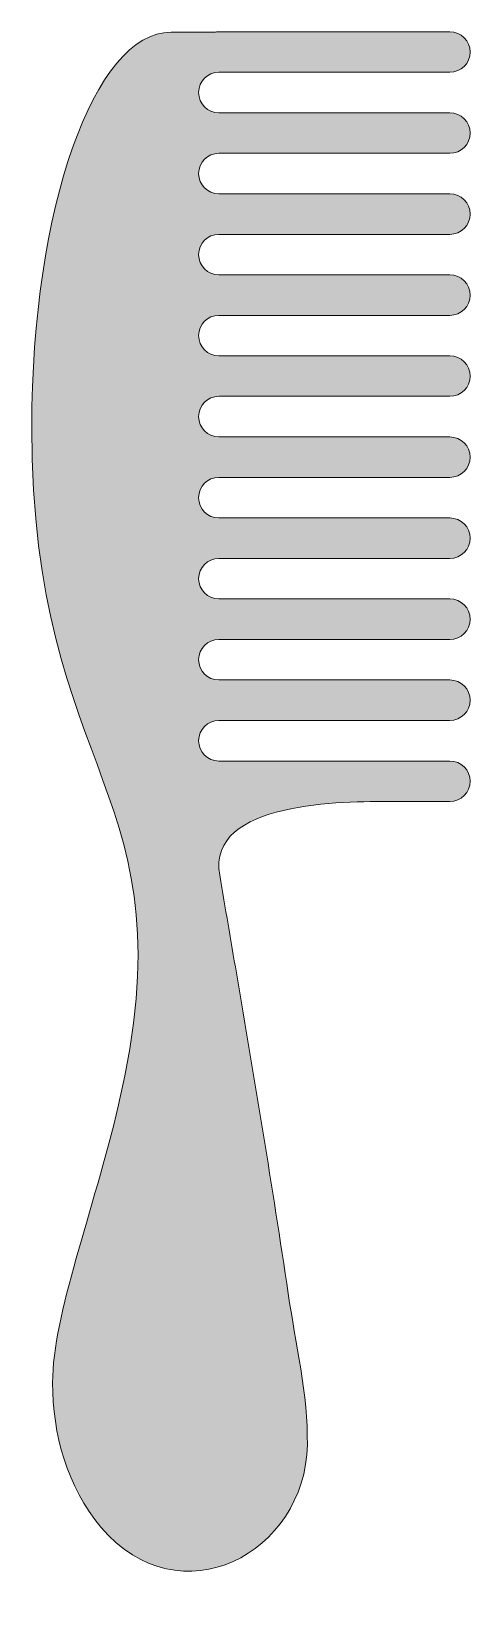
# Model space of a CAD drawing. Header units: inches. Extents: x 0 to 29, y -3 to 102.
import ezdxf

# ---------------------------------------------------------------- set-up
doc = ezdxf.new("R2010")
doc.units = ezdxf.units.IN
doc.header["$MEASUREMENT"] = 0
doc.layers.add('Layer 1', color=7, linetype='Continuous')

msp = doc.modelspace()

# ---------------------------------------------------------------- hatches: boundary and pattern name
at = {"layer": 'Layer 1', "true_color": 0xd01b77}
h = msp.add_hatch(color=232, dxfattribs=at)
h.dxf.hatch_style = 2
edge = h.paths.add_edge_path()
edge.add_spline(control_points=[(5.72, 30.77), (4.08, 23.74), (1.37, 16.94), (1.37, 12.44), (1.37, 9.08), (2.33, 5.54), (4.56, 2.91), (9.77, -3.24), (18.04, 1.2), (18.17, 8.34), (18.22, 11.61), (17.38, 15.1), (16.91, 18.33), (15.86, 25.39), (14.69, 32.44), (13.49, 39.48), (13.13, 41.63), (12.76, 43.78), (12.39, 45.93), (11.52, 50.86), (20.7, 50.8), (23.68, 50.8), (24.98, 50.8), (26.27, 50.8), (27.57, 50.8), (28.31, 50.8), (28.91, 51.4), (28.91, 52.14), (28.91, 52.87), (28.31, 53.47), (27.57, 53.47), (27.57, 53.47), (12.33, 53.47), (12.33, 53.47), (11.59, 53.47), (11, 54.07), (11, 54.81), (11, 55.55), (11.59, 56.15), (12.33, 56.15), (12.33, 56.15), (27.57, 56.15), (27.57, 56.15), (28.31, 56.15), (28.91, 56.74), (28.91, 57.48), (28.91, 58.22), (28.31, 58.82), (27.57, 58.82), (27.57, 58.82), (12.33, 58.82), (12.33, 58.82), (11.59, 58.82), (11, 59.42), (11, 60.16), (11, 60.89), (11.59, 61.49), (12.33, 61.49), (12.33, 61.49), (27.57, 61.49), (27.57, 61.49), (28.31, 61.49), (28.91, 62.09), (28.91, 62.83), (28.91, 63.57), (28.31, 64.17), (27.57, 64.17), (27.57, 64.17), (12.33, 64.17), (12.33, 64.17), (11.59, 64.17), (11, 64.77), (11, 65.5), (11, 66.24), (11.59, 66.84), (12.33, 66.84), (12.33, 66.84), (27.57, 66.84), (27.57, 66.84), (28.31, 66.84), (28.91, 67.44), (28.91, 68.18), (28.91, 68.92), (28.31, 69.51), (27.57, 69.51), (27.57, 69.51), (12.33, 69.51), (12.33, 69.51), (11.59, 69.51), (11, 70.11), (11, 70.85), (11, 71.59), (11.59, 72.19), (12.33, 72.19), (12.33, 72.19), (27.57, 72.19), (27.57, 72.19), (28.31, 72.19), (28.91, 72.79), (28.91, 73.53), (28.91, 74.26), (28.31, 74.86), (27.57, 74.86), (27.57, 74.86), (12.33, 74.86), (12.33, 74.86), (11.59, 74.86), (11, 75.46), (11, 76.2), (11, 76.94), (11.59, 77.54), (12.33, 77.54), (12.33, 77.54), (27.57, 77.54), (27.57, 77.54), (28.31, 77.54), (28.91, 78.13), (28.91, 78.87), (28.91, 79.61), (28.31, 80.21), (27.57, 80.21), (27.57, 80.21), (12.33, 80.21), (12.33, 80.21), (11.59, 80.21), (11, 80.81), (11, 81.55), (11, 82.29), (11.59, 82.88), (12.33, 82.88), (12.33, 82.88), (27.57, 82.88), (27.57, 82.88), (28.31, 82.88), (28.91, 83.48), (28.91, 84.22), (28.91, 84.96), (28.31, 85.56), (27.57, 85.56), (27.57, 85.56), (12.33, 85.56), (12.33, 85.56), (11.59, 85.56), (11, 86.16), (11, 86.89), (11, 87.63), (11.59, 88.23), (12.33, 88.23), (12.33, 88.23), (27.57, 88.23), (27.57, 88.23), (28.31, 88.23), (28.91, 88.83), (28.91, 89.57), (28.91, 90.31), (28.31, 90.91), (27.57, 90.91), (27.57, 90.91), (12.33, 90.91), (12.33, 90.91), (11.59, 90.91), (11, 91.5), (11, 92.24), (11, 92.98), (11.59, 93.58), (12.33, 93.58), (12.33, 93.58), (27.57, 93.58), (27.57, 93.58), (28.31, 93.58), (28.91, 94.18), (28.91, 94.92), (28.91, 95.65), (28.31, 96.25), (27.57, 96.25), (27.57, 96.25), (12.33, 96.25), (12.33, 96.25), (11.59, 96.25), (11, 96.85), (11, 97.59), (11, 98.33), (11.59, 98.93), (12.33, 98.93), (12.33, 98.93), (27.57, 98.93), (27.57, 98.93), (28.31, 98.93), (28.91, 99.52), (28.91, 100.26), (28.91, 101), (28.31, 101.6), (27.57, 101.6), (27.57, 101.6), (12.33, 101.6), (12.33, 101.6), (12.23, 101.6), (12.14, 101.59), (12.04, 101.57), (12.04, 101.57), (9.18, 101.57), (9.18, 101.57), (4.11, 101.57), (0, 89.91), (0, 75.53), (0, 51.95), (10.61, 51.8), (5.72, 30.77)], knot_values=[0, 0, 0, 0, 1, 1, 1, 2, 2, 2, 3, 3, 3, 4, 4, 4, 5, 5, 5, 6, 6, 6, 7, 7, 7, 8, 8, 8, 9, 9, 9, 10, 10, 10, 11, 11, 11, 12, 12, 12, 13, 13, 13, 14, 14, 14, 15, 15, 15, 16, 16, 16, 17, 17, 17, 18, 18, 18, 19, 19, 19, 20, 20, 20, 21, 21, 21, 22, 22, 22, 23, 23, 23, 24, 24, 24, 25, 25, 25, 26, 26, 26, 27, 27, 27, 28, 28, 28, 29, 29, 29, 30, 30, 30, 31, 31, 31, 32, 32, 32, 33, 33, 33, 34, 34, 34, 35, 35, 35, 36, 36, 36, 37, 37, 37, 38, 38, 38, 39, 39, 39, 40, 40, 40, 41, 41, 41, 42, 42, 42, 43, 43, 43, 44, 44, 44, 45, 45, 45, 46, 46, 46, 47, 47, 47, 48, 48, 48, 49, 49, 49, 50, 50, 50, 51, 51, 51, 52, 52, 52, 53, 53, 53, 54, 54, 54, 55, 55, 55, 56, 56, 56, 57, 57, 57, 58, 58, 58, 59, 59, 59, 60, 60, 60, 61, 61, 61, 62, 62, 62, 63, 63, 63, 64, 64, 64, 65, 65, 65, 66, 66, 66, 67, 67, 67, 68, 68, 68, 69, 69, 69, 69], degree=3, periodic=1)

# ---------------------------------------------------------------- linework, layer by layer
at = {"layer": 'Layer 1', "lineweight": 0}
msp.add_open_spline([(5.72, 30.77), (4.08, 23.74), (1.37, 16.94), (1.37, 12.44), (1.37, 9.08), (2.33, 5.54), (4.56, 2.91), (9.77, -3.24), (18.04, 1.2), (18.17, 8.34), (18.22, 11.61), (17.38, 15.1), (16.91, 18.33), (15.86, 25.39), (14.69, 32.44), (13.49, 39.48), (13.13, 41.63), (12.76, 43.78), (12.39, 45.93), (11.52, 50.86), (20.7, 50.8), (23.68, 50.8), (24.98, 50.8), (26.27, 50.8), (27.57, 50.8), (28.31, 50.8), (28.91, 51.4), (28.91, 52.14), (28.91, 52.87), (28.31, 53.47), (27.57, 53.47), (27.57, 53.47), (12.33, 53.47), (12.33, 53.47), (11.59, 53.47), (11, 54.07), (11, 54.81), (11, 55.55), (11.59, 56.15), (12.33, 56.15), (12.33, 56.15), (27.57, 56.15), (27.57, 56.15), (28.31, 56.15), (28.91, 56.74), (28.91, 57.48), (28.91, 58.22), (28.31, 58.82), (27.57, 58.82), (27.57, 58.82), (12.33, 58.82), (12.33, 58.82), (11.59, 58.82), (11, 59.42), (11, 60.16), (11, 60.89), (11.59, 61.49), (12.33, 61.49), (12.33, 61.49), (27.57, 61.49), (27.57, 61.49), (28.31, 61.49), (28.91, 62.09), (28.91, 62.83), (28.91, 63.57), (28.31, 64.17), (27.57, 64.17), (27.57, 64.17), (12.33, 64.17), (12.33, 64.17), (11.59, 64.17), (11, 64.77), (11, 65.5), (11, 66.24), (11.59, 66.84), (12.33, 66.84), (12.33, 66.84), (27.57, 66.84), (27.57, 66.84), (28.31, 66.84), (28.91, 67.44), (28.91, 68.18), (28.91, 68.92), (28.31, 69.51), (27.57, 69.51), (27.57, 69.51), (12.33, 69.51), (12.33, 69.51), (11.59, 69.51), (11, 70.11), (11, 70.85), (11, 71.59), (11.59, 72.19), (12.33, 72.19), (12.33, 72.19), (27.57, 72.19), (27.57, 72.19), (28.31, 72.19), (28.91, 72.79), (28.91, 73.53), (28.91, 74.26), (28.31, 74.86), (27.57, 74.86), (27.57, 74.86), (12.33, 74.86), (12.33, 74.86), (11.59, 74.86), (11, 75.46), (11, 76.2), (11, 76.94), (11.59, 77.54), (12.33, 77.54), (12.33, 77.54), (27.57, 77.54), (27.57, 77.54), (28.31, 77.54), (28.91, 78.13), (28.91, 78.87), (28.91, 79.61), (28.31, 80.21), (27.57, 80.21), (27.57, 80.21), (12.33, 80.21), (12.33, 80.21), (11.59, 80.21), (11, 80.81), (11, 81.55), (11, 82.29), (11.59, 82.88), (12.33, 82.88), (12.33, 82.88), (27.57, 82.88), (27.57, 82.88), (28.31, 82.88), (28.91, 83.48), (28.91, 84.22), (28.91, 84.96), (28.31, 85.56), (27.57, 85.56), (27.57, 85.56), (12.33, 85.56), (12.33, 85.56), (11.59, 85.56), (11, 86.16), (11, 86.89), (11, 87.63), (11.59, 88.23), (12.33, 88.23), (12.33, 88.23), (27.57, 88.23), (27.57, 88.23), (28.31, 88.23), (28.91, 88.83), (28.91, 89.57), (28.91, 90.31), (28.31, 90.91), (27.57, 90.91), (27.57, 90.91), (12.33, 90.91), (12.33, 90.91), (11.59, 90.91), (11, 91.5), (11, 92.24), (11, 92.98), (11.59, 93.58), (12.33, 93.58), (12.33, 93.58), (27.57, 93.58), (27.57, 93.58), (28.31, 93.58), (28.91, 94.18), (28.91, 94.92), (28.91, 95.65), (28.31, 96.25), (27.57, 96.25), (27.57, 96.25), (12.33, 96.25), (12.33, 96.25), (11.59, 96.25), (11, 96.85), (11, 97.59), (11, 98.33), (11.59, 98.93), (12.33, 98.93), (12.33, 98.93), (27.57, 98.93), (27.57, 98.93), (28.31, 98.93), (28.91, 99.52), (28.91, 100.26), (28.91, 101), (28.31, 101.6), (27.57, 101.6), (27.57, 101.6), (12.33, 101.6), (12.33, 101.6), (12.23, 101.6), (12.14, 101.59), (12.04, 101.57), (12.04, 101.57), (9.18, 101.57), (9.18, 101.57), (4.11, 101.57), (0, 89.91), (0, 75.53), (0, 51.95), (10.61, 51.8), (5.72, 30.77)], degree=3, knots=[0, 0, 0, 0, 1, 1, 1, 2, 2, 2, 3, 3, 3, 4, 4, 4, 5, 5, 5, 6, 6, 6, 7, 7, 7, 8, 8, 8, 9, 9, 9, 10, 10, 10, 11, 11, 11, 12, 12, 12, 13, 13, 13, 14, 14, 14, 15, 15, 15, 16, 16, 16, 17, 17, 17, 18, 18, 18, 19, 19, 19, 20, 20, 20, 21, 21, 21, 22, 22, 22, 23, 23, 23, 24, 24, 24, 25, 25, 25, 26, 26, 26, 27, 27, 27, 28, 28, 28, 29, 29, 29, 30, 30, 30, 31, 31, 31, 32, 32, 32, 33, 33, 33, 34, 34, 34, 35, 35, 35, 36, 36, 36, 37, 37, 37, 38, 38, 38, 39, 39, 39, 40, 40, 40, 41, 41, 41, 42, 42, 42, 43, 43, 43, 44, 44, 44, 45, 45, 45, 46, 46, 46, 47, 47, 47, 48, 48, 48, 49, 49, 49, 50, 50, 50, 51, 51, 51, 52, 52, 52, 53, 53, 53, 54, 54, 54, 55, 55, 55, 56, 56, 56, 57, 57, 57, 58, 58, 58, 59, 59, 59, 60, 60, 60, 61, 61, 61, 62, 62, 62, 63, 63, 63, 64, 64, 64, 65, 65, 65, 66, 66, 66, 67, 67, 67, 68, 68, 68, 69, 69, 69, 69], dxfattribs=at)

doc.saveas('drawing.dxf')
